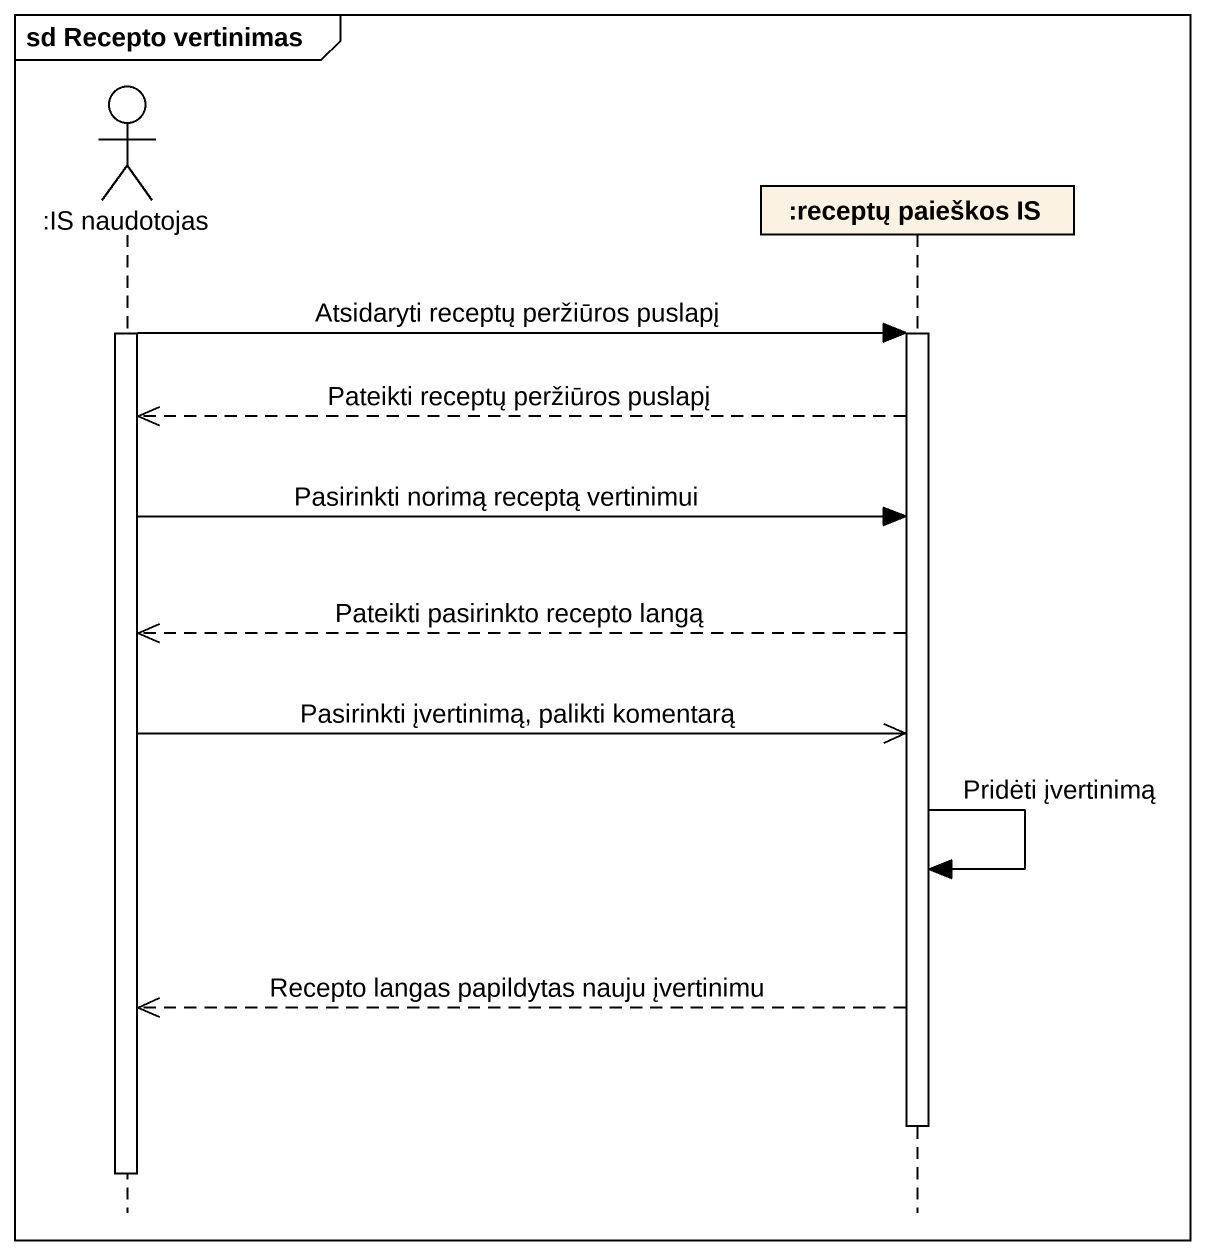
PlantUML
@startuml
mainframe sd Recepto vertinimas
hide footbox
actor ":IS naudotojas" as IS_naudotojas
participant ":receptų paieškos IS" as receptų_paieškos_IS

activate IS_naudotojas
IS_naudotojas -> receptų_paieškos_IS : Atsidaryti receptų peržiūros puslapį
activate receptų_paieškos_IS
receptų_paieškos_IS -->> IS_naudotojas : Pateikti receptų peržiūros puslapį
IS_naudotojas -> receptų_paieškos_IS : Pasirinkti norimą receptą vertinimui
receptų_paieškos_IS -->> IS_naudotojas : Pateikti pasirinkto recepto langą
IS_naudotojas ->> receptų_paieškos_IS : Pasirinkti įvertinimą, palikti komentarą
receptų_paieškos_IS -> receptų_paieškos_IS : Pridėti įvertinimą
receptų_paieškos_IS -->> IS_naudotojas : Recepto langas papildytas nauju įvertinimu
deactivate receptų_paieškos_IS
deactivate IS_naudotojas
@enduml
